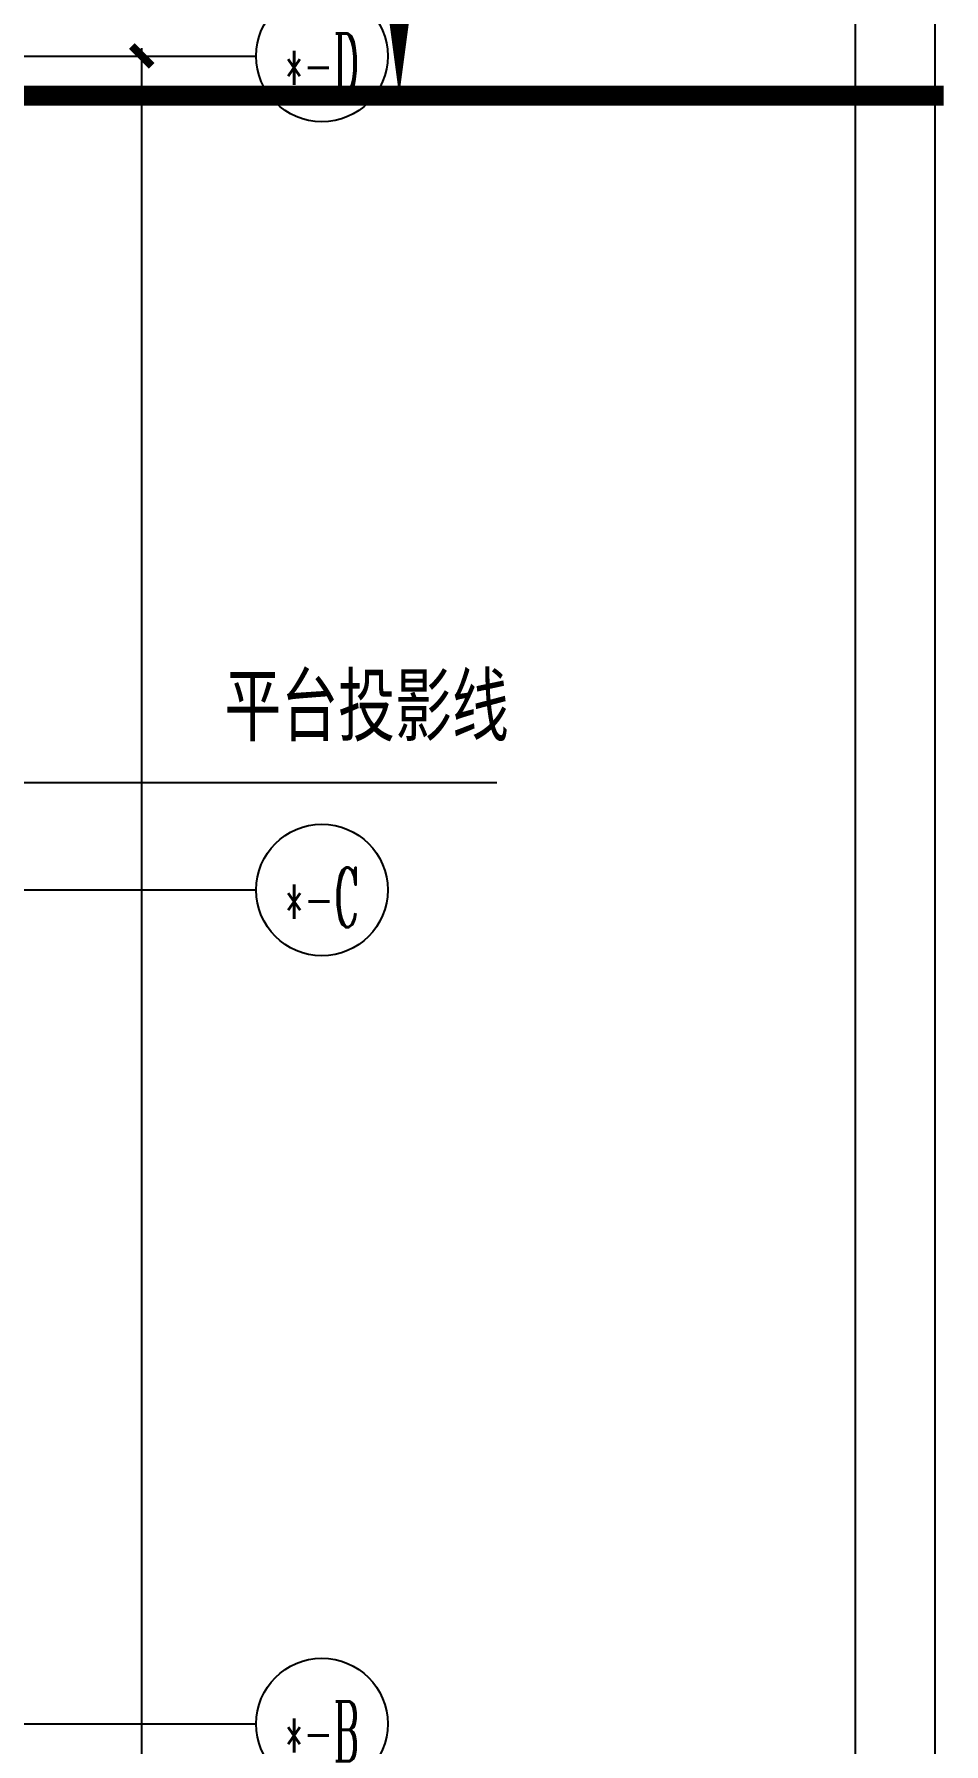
# Model space of a CAD drawing. Extents: x -255202 to 66368, y -6372500 to 603.
# Drawn here: x -120667 to -118378, y -3189235 to -3184930 of the extents above; entities that cross this region are included whole.
import ezdxf
from ezdxf.enums import TextEntityAlignment as Align

# ---------------------------------------------------------------- set-up
doc = ezdxf.new("R2010")
doc.units = 0
doc.header["$LTSCALE"] = 10
doc.header["$MEASUREMENT"] = 0
for name, color, linetype in [('A-DIM（轴号轴线尺寸）', 3, 'Continuous'), ('A-TEXT（房间空间名称）', 67, 'Continuous'), ('AXIS_TEXT', 7, 'Continuous'), ('D-挡墙', 6, 'Continuous'), ('DIM【标注】', 149, 'Continuous'), ('院墙（一层看线）', 8, 'Continuous')]:
    doc.layers.add(name, color=color, linetype=linetype)
doc.styles.add('_TCH_AXIS', font='COMPLEX', dxfattribs={"bigfont": 'GBCBIG'})
doc.styles.add('_TCH_DIM_T3', font='SIMPLEX', dxfattribs={"width": 0.705882, "bigfont": 'GBCBIG'})
doc.styles.add('COMPLEX', font='COMPLEX')
doc.styles.add('样式222', font='', dxfattribs={"width": 0.7})
doc.styles.add('细黑体', font='', dxfattribs={"width": 0.7})
doc.styles.get('样式222').set_extended_font_data('STXihei')
doc.styles.get('细黑体').set_extended_font_data('STXihei')
doc.dimstyles.new('_TCH_ARCH&&100', dxfattribs={"dimtxt": 297.5, "dimasz": 100, "dimexe": 250, "dimexo": 300, "dimgap": 126.25, "dimtad": 1, "dimdec": 0, "dimzin": 0, "dimdsep": 46, "dimtxsty": '_TCH_DIM_T3', "dimblk": 'ARCHTICK', "dimcen": 0.09, "dimclrt": 7, "dimazin": 2, "dimtfac": 1, "dimtdec": 0, "dimtix": 1, "dimtmove": 2, "dimatfit": 3, "dimfxl": 1, "dimtolj": 1, "dimtzin": 0, "dimarcsym": 0})
doc.dimstyles.new('DK-50', dxfattribs={"dimscale": 50, "dimtxt": 3, "dimasz": 1, "dimexe": 0.4, "dimexo": 0.4, "dimgap": 0.4, "dimtad": 1, "dimtoh": 1, "dimdec": 0, "dimrnd": 5, "dimdsep": 46, "dimtxsty": '样式222', "dimblk": 'ARCHTICK', "dimcen": 3, "dimdle": 0.4, "dimclrd": 149, "dimclre": 149, "dimclrt": 149, "dimadec": 0, "dimazin": 0, "dimtfac": 1, "dimtdec": 0, "dimtix": 1, "dimtmove": 2, "dimatfit": 3, "dimldrblk": 'ARCHTICK', "dimfxl": 3, "dimfxlon": 1, "dimtvp": 1, "dimtolj": 1, "dimtzin": 0, "dimarcsym": 0})

# ---------------------------------------------------------------- blocks, each defined once
blk = doc.blocks.new('_ArchTick')
at = {"color": 0, "linetype": 'ByBlock', "const_width": 0.4}
blk.add_lwpolyline([(-0.5, -0.5), (0.5, 0.5)], dxfattribs=at)
blk = doc.blocks.new('A$C014C06191')
at = {"layer": 'A-TEXT（房间空间名称）'}
blk.add_line((-18492.6, 6050), (-18492.6, 6603.4), dxfattribs=at)
blk.add_lwpolyline([(-18492.6, 6050, 0, 80, 0), (-18492.6, 6350, 0, 0, 0)], format="xyseb", dxfattribs=at)
at = {"layer": 'D-挡墙', "color": 0, "const_width": 50}
blk.add_lwpolyline([(-19863.4, 6050), (-10440.7, 6050)], dxfattribs=at)
blk = doc.blocks.new('_AXISO')
blk.add_circle((0, 0), 0.5)
at = {"layer": 'AXIS_TEXT', "style": 'COMPLEX', "width": 1.041667}
blk.add_attdef('A', text='', height=0.56, dxfattribs=at).set_placement((-0.25, -0.28), (0.25, -0.28), align=Align.FIT)
blk = doc.blocks.new('*D1164')
at = {"layer": 'Defpoints', "color": 0, "transparency": 16777216}
for p in [(-100980.6, -3184984.5), (-100182.6, -3184984.5), (-100980.6, -3197184.5)]:
    blk.add_point(p, dxfattribs=at)
at = {"layer": 'DIM【标注】', "color": 149, "lineweight": -2, "transparency": 16777216}
for p, q in [((-100182.6, -3197204.5), (-100182.6, -3184964.5)), ((-100332.6, -3184984.5), (-100162.6, -3184984.5)), ((-100332.6, -3197184.5), (-100162.6, -3197184.5))]:
    blk.add_line(p, q, dxfattribs=at)
at = {"layer": 'DIM【标注】', "color": 149, "lineweight": -2, "transparency": 16777216, "xscale": 50, "yscale": 50, "zscale": 50}
for p, rotation in [((-100182.6, -3184984.5), 90), ((-100182.6, -3197184.5), 270)]:
    blk.add_blockref('_ArchTick', p, dxfattribs=dict(at, rotation=rotation))
at = {"layer": 'DIM【标注】', "color": 149, "transparency": 16777216, "insert": (-100279.4, -3191084.5), "char_height": 150, "attachment_point": 5, "rotation": 90, "style": '样式222'}
blk.add_mtext('\\A1;12200', dxfattribs=at)
blk = doc.blocks.new('bz2')
at = {"layer": 'DIM【标注】'}
for p, q in [((-100980.6, -3184984.5), (-99894.7, -3184984.5)), ((-100980.6, -3187084.5), (-99894.7, -3187084.5)), ((-100980.6, -3189184.5), (-99894.7, -3189184.5))]:
    blk.add_line(p, q, dxfattribs=at)
ref = blk.add_blockref('_AXISO', (-99729.1, -3184984.5), dxfattribs=dict(at, xscale=331.2, yscale=331.2, zscale=331.2))
ref.add_attrib('A', '*-D', dxfattribs={"layer": 'A-DIM（轴号轴线尺寸）', "height": 150, "style": '_TCH_AXIS', "width": 0.444571}).set_placement((-99822.7, -3185078.2), (-99635.4, -3185078.2), align=Align.FIT)
ref = blk.add_blockref('_AXISO', (-99729.1, -3187084.5), dxfattribs=dict(at, xscale=331.2, yscale=331.2, zscale=331.2))
ref.add_attrib('A', '*-C', dxfattribs={"layer": 'A-DIM（轴号轴线尺寸）', "height": 150, "style": '_TCH_AXIS', "width": 0.46017}).set_placement((-99822.7, -3187178.2), (-99635.4, -3187178.2), align=Align.FIT)
ref = blk.add_blockref('_AXISO', (-99729.1, -3189184.5), dxfattribs=dict(at, xscale=331.2, yscale=331.2, zscale=331.2))
ref.add_attrib('A', '*-B', dxfattribs={"layer": 'A-DIM（轴号轴线尺寸）', "height": 150, "style": '_TCH_AXIS', "width": 0.444571}).set_placement((-99822.7, -3189278.2), (-99635.4, -3189278.2), align=Align.FIT)
dim = blk.add_aligned_dim(p1=(-100980.6, -3197184.5), p2=(-100980.6, -3184984.5), distance=-798.1, dimstyle='DK-50', dxfattribs=at)
dim.commit()
dim.dimension.update_dxf_attribs({"geometry": '*D1164', "text_midpoint": (-100279.4, -3191084.5)})

msp = doc.modelspace()

# ---------------------------------------------------------------- linework, layer by layer
at = {"layer": '院墙（一层看线）'}
for p, q in [((-118600.8, -3183894.1), (-118600.8, -3201437.2)), ((-118400.8, -3183894.1), (-118400.8, -3201437.2))]:
    msp.add_line(p, q, dxfattribs=at)

# ---------------------------------------------------------------- block references
at = {"xscale": -1}
msp.add_blockref('A$C014C06191', (-138241.5, -3191134.5), dxfattribs=at)
at = {"layer": 'DIM【标注】'}
msp.add_blockref('bz2', (-20214.2, 0), dxfattribs=at)

# ---------------------------------------------------------------- texts
at = {"layer": 'A-TEXT（房间空间名称）', "style": '细黑体', "width": 0.7}
msp.add_text('平台投影线', height=150, dxfattribs=at).set_placement((-120188.9, -3186693.9))

# ---------------------------------------------------------------- leaders
at = {"layer": 'A-TEXT（房间空间名称）'}
msp.add_leader([(-120800.8, -3186813.8), (-119502.8, -3186813.8)], dimstyle='_TCH_ARCH&&100', dxfattribs=at)

doc.saveas('drawing.dxf')
